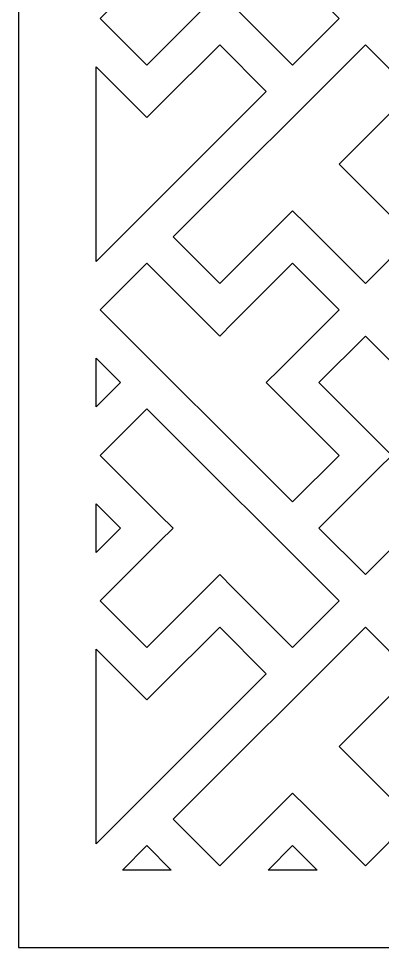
# Model space of a CAD drawing. Header units: centimetres. Extents: x -27.5 to -21.4, y -9.5 to 3.
# Drawn here: x -27.5 to -26.309, y -9.5 to -6.455 of the extents above; entities that cross this region are included whole.
import ezdxf

# ---------------------------------------------------------------- set-up
doc = ezdxf.new("R2010")
doc.units = ezdxf.units.CM
doc.header["$MEASUREMENT"] = 0
doc.layers.add('layer 1', color=7, linetype='Continuous')

msp = doc.modelspace()

# ---------------------------------------------------------------- linework, layer by layer
at = {"layer": 'layer 1', "color": 7}
for points, knots in [([(-27.5, -3.4105), (-27.5, -3.4105), (-21.4105, -3.4105), (-21.4105, -3.4105), (-21.4105, -3.4105), (-21.4105, -3.4105), (-21.4105, -9.5), (-21.4105, -9.5), (-21.4105, -9.5), (-21.4105, -9.5), (-27.5, -9.5), (-27.5, -9.5), (-27.5, -9.5), (-27.5, -9.5), (-27.5, -3.4105), (-27.5, -3.4105)], [0, 0, 0, 0, 0.2, 0.2, 0.2, 0.2, 0.4, 0.4, 0.4, 0.4, 0.6, 0.6, 0.6, 0.6, 1, 1, 1, 1]), ([(-26.45032, -6.45525), (-26.45032, -6.45525), (-27.08007, -5.8255), (-27.08007, -5.8255), (-27.08007, -5.8255), (-27.08007, -5.8255), (-27.23258, -5.97801), (-27.23258, -5.97801), (-27.23258, -5.97801), (-27.23258, -5.97801), (-27.03702, -6.17357), (-27.03702, -6.17357), (-27.03702, -6.17357), (-27.03702, -6.17357), (-26.99396, -6.21663), (-26.99396, -6.21663), (-26.99396, -6.21663), (-26.99396, -6.21663), (-27.03702, -6.25968), (-27.03702, -6.25968), (-27.03702, -6.25968), (-27.03702, -6.25968), (-27.23258, -6.45525), (-27.23258, -6.45525), (-27.23258, -6.45525), (-27.23258, -6.45525), (-27.23258, -6.45525), (-27.23258, -6.45525), (-27.23258, -6.45525), (-27.23258, -6.45525), (-27.08007, -6.60776), (-27.08007, -6.60776), (-27.08007, -6.60776), (-27.08007, -6.60776), (-26.88451, -6.41219), (-26.88451, -6.41219), (-26.88451, -6.41219), (-26.88451, -6.41219), (-26.84145, -6.36914), (-26.84145, -6.36914), (-26.84145, -6.36914), (-26.84145, -6.36914), (-26.7984, -6.41219), (-26.7984, -6.41219), (-26.7984, -6.41219), (-26.7984, -6.41219), (-26.60283, -6.60776), (-26.60283, -6.60776), (-26.60283, -6.60776), (-26.60283, -6.60776), (-26.45032, -6.45525), (-26.45032, -6.45525)], [0, 0, 0, 0, 0.0714286, 0.0714286, 0.0714286, 0.0714286, 0.1428571, 0.1428571, 0.1428571, 0.1428571, 0.2142857, 0.2142857, 0.2142857, 0.2142857, 0.2857143, 0.2857143, 0.2857143, 0.2857143, 0.3571429, 0.3571429, 0.3571429, 0.3571429, 0.4285714, 0.4285714, 0.4285714, 0.4285714, 0.5, 0.5, 0.5, 0.5, 0.5714286, 0.5714286, 0.5714286, 0.5714286, 0.6428571, 0.6428571, 0.6428571, 0.6428571, 0.7142857, 0.7142857, 0.7142857, 0.7142857, 0.7857143, 0.7857143, 0.7857143, 0.7857143, 0.8571429, 0.8571429, 0.8571429, 0.8571429, 1, 1, 1, 1]), ([(-27.24627, -7.2512), (-27.24627, -7.2512), (-26.68894, -6.69387), (-26.68894, -6.69387), (-26.68894, -6.69387), (-26.68894, -6.69387), (-26.84145, -6.54136), (-26.84145, -6.54136), (-26.84145, -6.54136), (-26.84145, -6.54136), (-27.03702, -6.73693), (-27.03702, -6.73693), (-27.03702, -6.73693), (-27.03702, -6.73693), (-27.08007, -6.77998), (-27.08007, -6.77998), (-27.08007, -6.77998), (-27.08007, -6.77998), (-27.12313, -6.73693), (-27.12313, -6.73693), (-27.12313, -6.73693), (-27.12313, -6.73693), (-27.24627, -6.61378), (-27.24627, -6.61378), (-27.24627, -6.61378), (-27.24627, -6.83891), (-27.24627, -7.02607), (-27.24627, -7.2512)], [0, 0, 0, 0, 0.125, 0.125, 0.125, 0.125, 0.25, 0.25, 0.25, 0.25, 0.375, 0.375, 0.375, 0.375, 0.5, 0.5, 0.5, 0.5, 0.625, 0.625, 0.625, 0.625, 0.75, 0.75, 0.75, 0.75, 1, 1, 1, 1]), ([(-26.36421, -6.54136), (-26.36421, -6.54136), (-26.99396, -7.17111), (-26.99396, -7.17111), (-26.99396, -7.17111), (-26.99396, -7.17111), (-26.84145, -7.32362), (-26.84145, -7.32362), (-26.84145, -7.32362), (-26.84145, -7.32362), (-26.64589, -7.12805), (-26.64589, -7.12805), (-26.64589, -7.12805), (-26.64589, -7.12805), (-26.60283, -7.085), (-26.60283, -7.085), (-26.60283, -7.085), (-26.60283, -7.085), (-26.55978, -7.12805), (-26.55978, -7.12805), (-26.55978, -7.12805), (-26.55978, -7.12805), (-26.36421, -7.32362), (-26.36421, -7.32362), (-26.36421, -7.32362), (-26.36421, -7.32362), (-26.2117, -7.17111), (-26.2117, -7.17111), (-26.2117, -7.17111), (-26.2117, -7.17111), (-26.40727, -6.97555), (-26.40727, -6.97555), (-26.40727, -6.97555), (-26.40727, -6.97555), (-26.45032, -6.93249), (-26.45032, -6.93249), (-26.45032, -6.93249), (-26.45032, -6.93249), (-26.40727, -6.88943), (-26.40727, -6.88943), (-26.40727, -6.88943), (-26.40727, -6.88943), (-26.2117, -6.69387), (-26.2117, -6.69387), (-26.2117, -6.69387), (-26.2117, -6.69387), (-26.36421, -6.54136), (-26.36421, -6.54136)], [0, 0, 0, 0, 0.0769231, 0.0769231, 0.0769231, 0.0769231, 0.1538462, 0.1538462, 0.1538462, 0.1538462, 0.2307692, 0.2307692, 0.2307692, 0.2307692, 0.3076923, 0.3076923, 0.3076923, 0.3076923, 0.3846154, 0.3846154, 0.3846154, 0.3846154, 0.4615385, 0.4615385, 0.4615385, 0.4615385, 0.5384615, 0.5384615, 0.5384615, 0.5384615, 0.6153846, 0.6153846, 0.6153846, 0.6153846, 0.6923077, 0.6923077, 0.6923077, 0.6923077, 0.7692308, 0.7692308, 0.7692308, 0.7692308, 0.8461538, 0.8461538, 0.8461538, 0.8461538, 1, 1, 1, 1]), ([(-27.23258, -7.40973), (-27.23258, -7.40973), (-26.60283, -8.03948), (-26.60283, -8.03948), (-26.60283, -8.03948), (-26.60283, -8.03948), (-26.45032, -7.88697), (-26.45032, -7.88697), (-26.45032, -7.88697), (-26.45032, -7.88697), (-26.64589, -7.69141), (-26.64589, -7.69141), (-26.64589, -7.69141), (-26.64589, -7.69141), (-26.68894, -7.64835), (-26.68894, -7.64835), (-26.68894, -7.64835), (-26.68894, -7.64835), (-26.64589, -7.60529), (-26.64589, -7.60529), (-26.64589, -7.60529), (-26.64589, -7.60529), (-26.45032, -7.40973), (-26.45032, -7.40973), (-26.45032, -7.40973), (-26.45032, -7.40973), (-26.60283, -7.25722), (-26.60283, -7.25722), (-26.60283, -7.25722), (-26.60283, -7.25722), (-26.7984, -7.45279), (-26.7984, -7.45279), (-26.7984, -7.45279), (-26.7984, -7.45279), (-26.84145, -7.49584), (-26.84145, -7.49584), (-26.84145, -7.49584), (-26.84145, -7.49584), (-26.88451, -7.45279), (-26.88451, -7.45279), (-26.88451, -7.45279), (-26.88451, -7.45279), (-27.08007, -7.25722), (-27.08007, -7.25722), (-27.08007, -7.25722), (-27.08007, -7.25722), (-27.23258, -7.40973), (-27.23258, -7.40973)], [0, 0, 0, 0, 0.0769231, 0.0769231, 0.0769231, 0.0769231, 0.1538462, 0.1538462, 0.1538462, 0.1538462, 0.2307692, 0.2307692, 0.2307692, 0.2307692, 0.3076923, 0.3076923, 0.3076923, 0.3076923, 0.3846154, 0.3846154, 0.3846154, 0.3846154, 0.4615385, 0.4615385, 0.4615385, 0.4615385, 0.5384615, 0.5384615, 0.5384615, 0.5384615, 0.6153846, 0.6153846, 0.6153846, 0.6153846, 0.6923077, 0.6923077, 0.6923077, 0.6923077, 0.7692308, 0.7692308, 0.7692308, 0.7692308, 0.8461538, 0.8461538, 0.8461538, 0.8461538, 1, 1, 1, 1]), ([(-26.51672, -8.12559), (-26.51672, -8.12559), (-26.36421, -8.2781), (-26.36421, -8.2781), (-26.36421, -8.2781), (-26.36421, -8.2781), (-25.73446, -7.64835), (-25.73446, -7.64835), (-25.73446, -7.64835), (-25.73446, -7.64835), (-25.88697, -7.49584), (-25.88697, -7.49584), (-25.88697, -7.49584), (-25.88697, -7.49584), (-26.08253, -7.69141), (-26.08253, -7.69141), (-26.08253, -7.69141), (-26.08253, -7.69141), (-26.12559, -7.73446), (-26.12559, -7.73446), (-26.12559, -7.73446), (-26.12559, -7.73446), (-26.16865, -7.69141), (-26.16865, -7.69141), (-26.16865, -7.69141), (-26.16865, -7.69141), (-26.36421, -7.49584), (-26.36421, -7.49584), (-26.36421, -7.49584), (-26.36421, -7.49584), (-26.51672, -7.64835), (-26.51672, -7.64835), (-26.51672, -7.64835), (-26.51672, -7.64835), (-26.32116, -7.84392), (-26.32116, -7.84392), (-26.32116, -7.84392), (-26.32116, -7.84392), (-26.2781, -7.88697), (-26.2781, -7.88697), (-26.2781, -7.88697), (-26.2781, -7.88697), (-26.32116, -7.93003), (-26.32116, -7.93003), (-26.32116, -7.93003), (-26.32116, -7.93003), (-26.51672, -8.12559), (-26.51672, -8.12559)], [0, 0, 0, 0, 0.0769231, 0.0769231, 0.0769231, 0.0769231, 0.1538462, 0.1538462, 0.1538462, 0.1538462, 0.2307692, 0.2307692, 0.2307692, 0.2307692, 0.3076923, 0.3076923, 0.3076923, 0.3076923, 0.3846154, 0.3846154, 0.3846154, 0.3846154, 0.4615385, 0.4615385, 0.4615385, 0.4615385, 0.5384615, 0.5384615, 0.5384615, 0.5384615, 0.6153846, 0.6153846, 0.6153846, 0.6153846, 0.6923077, 0.6923077, 0.6923077, 0.6923077, 0.7692308, 0.7692308, 0.7692308, 0.7692308, 0.8461538, 0.8461538, 0.8461538, 0.8461538, 1, 1, 1, 1]), ([(-27.24627, -7.72844), (-27.24627, -7.72844), (-27.16618, -7.64835), (-27.16618, -7.64835), (-27.16618, -7.64835), (-27.16618, -7.64835), (-27.24627, -7.56826), (-27.24627, -7.56826), (-27.24627, -7.56826), (-27.24627, -7.56826), (-27.24627, -7.72844), (-27.24627, -7.72844)], [0, 0, 0, 0, 0.25, 0.25, 0.25, 0.25, 0.5, 0.5, 0.5, 0.5, 1, 1, 1, 1]), ([(-26.45032, -8.36421), (-26.45032, -8.36421), (-27.08007, -7.73446), (-27.08007, -7.73446), (-27.08007, -7.73446), (-27.08007, -7.73446), (-27.23258, -7.88697), (-27.23258, -7.88697), (-27.23258, -7.88697), (-27.23258, -7.88697), (-27.03702, -8.08254), (-27.03702, -8.08254), (-27.03702, -8.08254), (-27.03702, -8.08254), (-26.99396, -8.12559), (-26.99396, -8.12559), (-26.99396, -8.12559), (-26.99396, -8.12559), (-27.03702, -8.16865), (-27.03702, -8.16865), (-27.03702, -8.16865), (-27.03702, -8.16865), (-27.23258, -8.36421), (-27.23258, -8.36421), (-27.23258, -8.36421), (-27.23258, -8.36421), (-27.23258, -8.36421), (-27.23258, -8.36421), (-27.23258, -8.36421), (-27.23258, -8.36421), (-27.08007, -8.51672), (-27.08007, -8.51672), (-27.08007, -8.51672), (-27.08007, -8.51672), (-26.88451, -8.32116), (-26.88451, -8.32116), (-26.88451, -8.32116), (-26.88451, -8.32116), (-26.84145, -8.2781), (-26.84145, -8.2781), (-26.84145, -8.2781), (-26.84145, -8.2781), (-26.7984, -8.32116), (-26.7984, -8.32116), (-26.7984, -8.32116), (-26.7984, -8.32116), (-26.60283, -8.51672), (-26.60283, -8.51672), (-26.60283, -8.51672), (-26.60283, -8.51672), (-26.45032, -8.36421), (-26.45032, -8.36421)], [0, 0, 0, 0, 0.0714286, 0.0714286, 0.0714286, 0.0714286, 0.1428571, 0.1428571, 0.1428571, 0.1428571, 0.2142857, 0.2142857, 0.2142857, 0.2142857, 0.2857143, 0.2857143, 0.2857143, 0.2857143, 0.3571429, 0.3571429, 0.3571429, 0.3571429, 0.4285714, 0.4285714, 0.4285714, 0.4285714, 0.5, 0.5, 0.5, 0.5, 0.5714286, 0.5714286, 0.5714286, 0.5714286, 0.6428571, 0.6428571, 0.6428571, 0.6428571, 0.7142857, 0.7142857, 0.7142857, 0.7142857, 0.7857143, 0.7857143, 0.7857143, 0.7857143, 0.8571429, 0.8571429, 0.8571429, 0.8571429, 1, 1, 1, 1]), ([(-27.24627, -8.20568), (-27.24627, -8.20568), (-27.16618, -8.12559), (-27.16618, -8.12559), (-27.16618, -8.12559), (-27.16618, -8.12559), (-27.24627, -8.0455), (-27.24627, -8.0455), (-27.24627, -8.0455), (-27.24627, -8.0455), (-27.24627, -8.20568), (-27.24627, -8.20568)], [0, 0, 0, 0, 0.25, 0.25, 0.25, 0.25, 0.5, 0.5, 0.5, 0.5, 1, 1, 1, 1]), ([(-27.24627, -9.16016), (-27.24627, -9.16016), (-26.68894, -8.60283), (-26.68894, -8.60283), (-26.68894, -8.60283), (-26.68894, -8.60283), (-26.84145, -8.45032), (-26.84145, -8.45032), (-26.84145, -8.45032), (-26.84145, -8.45032), (-27.03702, -8.64589), (-27.03702, -8.64589), (-27.03702, -8.64589), (-27.03702, -8.64589), (-27.08007, -8.68894), (-27.08007, -8.68894), (-27.08007, -8.68894), (-27.08007, -8.68894), (-27.12313, -8.64589), (-27.12313, -8.64589), (-27.12313, -8.64589), (-27.12313, -8.64589), (-27.24627, -8.52274), (-27.24627, -8.52274), (-27.24627, -8.52274), (-27.24627, -8.74787), (-27.24627, -8.93503), (-27.24627, -9.16016)], [0, 0, 0, 0, 0.125, 0.125, 0.125, 0.125, 0.25, 0.25, 0.25, 0.25, 0.375, 0.375, 0.375, 0.375, 0.5, 0.5, 0.5, 0.5, 0.625, 0.625, 0.625, 0.625, 0.75, 0.75, 0.75, 0.75, 1, 1, 1, 1]), ([(-26.36421, -8.45032), (-26.36421, -8.45032), (-26.99396, -9.08007), (-26.99396, -9.08007), (-26.99396, -9.08007), (-26.99396, -9.08007), (-26.84145, -9.23258), (-26.84145, -9.23258), (-26.84145, -9.23258), (-26.84145, -9.23258), (-26.64589, -9.03702), (-26.64589, -9.03702), (-26.64589, -9.03702), (-26.64589, -9.03702), (-26.60283, -8.99396), (-26.60283, -8.99396), (-26.60283, -8.99396), (-26.60283, -8.99396), (-26.55978, -9.03702), (-26.55978, -9.03702), (-26.55978, -9.03702), (-26.55978, -9.03702), (-26.36421, -9.23258), (-26.36421, -9.23258), (-26.36421, -9.23258), (-26.36421, -9.23258), (-26.2117, -9.08007), (-26.2117, -9.08007), (-26.2117, -9.08007), (-26.2117, -9.08007), (-26.40727, -8.88451), (-26.40727, -8.88451), (-26.40727, -8.88451), (-26.40727, -8.88451), (-26.45032, -8.84145), (-26.45032, -8.84145), (-26.45032, -8.84145), (-26.45032, -8.84145), (-26.40727, -8.7984), (-26.40727, -8.7984), (-26.40727, -8.7984), (-26.40727, -8.7984), (-26.2117, -8.60283), (-26.2117, -8.60283), (-26.2117, -8.60283), (-26.2117, -8.60283), (-26.36421, -8.45032), (-26.36421, -8.45032), (-26.36421, -8.45032), (-26.36421, -8.45032), (-26.36421, -8.45032), (-26.36421, -8.45032)], [0, 0, 0, 0, 0.0714286, 0.0714286, 0.0714286, 0.0714286, 0.1428571, 0.1428571, 0.1428571, 0.1428571, 0.2142857, 0.2142857, 0.2142857, 0.2142857, 0.2857143, 0.2857143, 0.2857143, 0.2857143, 0.3571429, 0.3571429, 0.3571429, 0.3571429, 0.4285714, 0.4285714, 0.4285714, 0.4285714, 0.5, 0.5, 0.5, 0.5, 0.5714286, 0.5714286, 0.5714286, 0.5714286, 0.6428571, 0.6428571, 0.6428571, 0.6428571, 0.7142857, 0.7142857, 0.7142857, 0.7142857, 0.7857143, 0.7857143, 0.7857143, 0.7857143, 0.8571429, 0.8571429, 0.8571429, 0.8571429, 1, 1, 1, 1]), ([(-26.99998, -9.24627), (-26.99998, -9.24627), (-27.08007, -9.16618), (-27.08007, -9.16618), (-27.08007, -9.16618), (-27.08007, -9.16618), (-27.16016, -9.24627), (-27.16016, -9.24627), (-27.16016, -9.24627), (-27.16016, -9.24627), (-26.99998, -9.24627), (-26.99998, -9.24627)], [0, 0, 0, 0, 0.25, 0.25, 0.25, 0.25, 0.5, 0.5, 0.5, 0.5, 1, 1, 1, 1]), ([(-26.52274, -9.24627), (-26.52274, -9.24627), (-26.60283, -9.16618), (-26.60283, -9.16618), (-26.60283, -9.16618), (-26.60283, -9.16618), (-26.68292, -9.24627), (-26.68292, -9.24627), (-26.68292, -9.24627), (-26.68292, -9.24627), (-26.52274, -9.24627), (-26.52274, -9.24627)], [0, 0, 0, 0, 0.25, 0.25, 0.25, 0.25, 0.5, 0.5, 0.5, 0.5, 1, 1, 1, 1])]:
    msp.add_open_spline(points, degree=3, knots=knots, dxfattribs=at)
at = {"layer": 'layer 1', "color": 250, "lineweight": 9}
for points, knots in [([(-27.5, -3.4105), (-27.5, -3.4105), (-21.4105, -3.4105), (-21.4105, -3.4105), (-21.4105, -3.4105), (-21.4105, -3.4105), (-21.4105, -9.5), (-21.4105, -9.5), (-21.4105, -9.5), (-21.4105, -9.5), (-27.5, -9.5), (-27.5, -9.5), (-27.5, -9.5), (-27.5, -9.5), (-27.5, -3.4105), (-27.5, -3.4105)], [0, 0, 0, 0, 0.2, 0.2, 0.2, 0.2, 0.4, 0.4, 0.4, 0.4, 0.6, 0.6, 0.6, 0.6, 1, 1, 1, 1]), ([(-26.45032, -6.45525), (-26.45032, -6.45525), (-27.08007, -5.8255), (-27.08007, -5.8255), (-27.08007, -5.8255), (-27.08007, -5.8255), (-27.23258, -5.97801), (-27.23258, -5.97801), (-27.23258, -5.97801), (-27.23258, -5.97801), (-27.03702, -6.17357), (-27.03702, -6.17357), (-27.03702, -6.17357), (-27.03702, -6.17357), (-26.99396, -6.21663), (-26.99396, -6.21663), (-26.99396, -6.21663), (-26.99396, -6.21663), (-27.03702, -6.25968), (-27.03702, -6.25968), (-27.03702, -6.25968), (-27.03702, -6.25968), (-27.23258, -6.45525), (-27.23258, -6.45525), (-27.23258, -6.45525), (-27.23258, -6.45525), (-27.23258, -6.45525), (-27.23258, -6.45525), (-27.23258, -6.45525), (-27.23258, -6.45525), (-27.08007, -6.60776), (-27.08007, -6.60776), (-27.08007, -6.60776), (-27.08007, -6.60776), (-26.88451, -6.41219), (-26.88451, -6.41219), (-26.88451, -6.41219), (-26.88451, -6.41219), (-26.84145, -6.36914), (-26.84145, -6.36914), (-26.84145, -6.36914), (-26.84145, -6.36914), (-26.7984, -6.41219), (-26.7984, -6.41219), (-26.7984, -6.41219), (-26.7984, -6.41219), (-26.60283, -6.60776), (-26.60283, -6.60776), (-26.60283, -6.60776), (-26.60283, -6.60776), (-26.45032, -6.45525), (-26.45032, -6.45525)], [0, 0, 0, 0, 0.0714286, 0.0714286, 0.0714286, 0.0714286, 0.1428571, 0.1428571, 0.1428571, 0.1428571, 0.2142857, 0.2142857, 0.2142857, 0.2142857, 0.2857143, 0.2857143, 0.2857143, 0.2857143, 0.3571429, 0.3571429, 0.3571429, 0.3571429, 0.4285714, 0.4285714, 0.4285714, 0.4285714, 0.5, 0.5, 0.5, 0.5, 0.5714286, 0.5714286, 0.5714286, 0.5714286, 0.6428571, 0.6428571, 0.6428571, 0.6428571, 0.7142857, 0.7142857, 0.7142857, 0.7142857, 0.7857143, 0.7857143, 0.7857143, 0.7857143, 0.8571429, 0.8571429, 0.8571429, 0.8571429, 1, 1, 1, 1]), ([(-27.24627, -7.2512), (-27.24627, -7.2512), (-26.68894, -6.69387), (-26.68894, -6.69387), (-26.68894, -6.69387), (-26.68894, -6.69387), (-26.84145, -6.54136), (-26.84145, -6.54136), (-26.84145, -6.54136), (-26.84145, -6.54136), (-27.03702, -6.73693), (-27.03702, -6.73693), (-27.03702, -6.73693), (-27.03702, -6.73693), (-27.08007, -6.77998), (-27.08007, -6.77998), (-27.08007, -6.77998), (-27.08007, -6.77998), (-27.12313, -6.73693), (-27.12313, -6.73693), (-27.12313, -6.73693), (-27.12313, -6.73693), (-27.24627, -6.61378), (-27.24627, -6.61378), (-27.24627, -6.61378), (-27.24627, -6.83891), (-27.24627, -7.02607), (-27.24627, -7.2512)], [0, 0, 0, 0, 0.125, 0.125, 0.125, 0.125, 0.25, 0.25, 0.25, 0.25, 0.375, 0.375, 0.375, 0.375, 0.5, 0.5, 0.5, 0.5, 0.625, 0.625, 0.625, 0.625, 0.75, 0.75, 0.75, 0.75, 1, 1, 1, 1]), ([(-26.36421, -6.54136), (-26.36421, -6.54136), (-26.99396, -7.17111), (-26.99396, -7.17111), (-26.99396, -7.17111), (-26.99396, -7.17111), (-26.84145, -7.32362), (-26.84145, -7.32362), (-26.84145, -7.32362), (-26.84145, -7.32362), (-26.64589, -7.12805), (-26.64589, -7.12805), (-26.64589, -7.12805), (-26.64589, -7.12805), (-26.60283, -7.085), (-26.60283, -7.085), (-26.60283, -7.085), (-26.60283, -7.085), (-26.55978, -7.12805), (-26.55978, -7.12805), (-26.55978, -7.12805), (-26.55978, -7.12805), (-26.36421, -7.32362), (-26.36421, -7.32362), (-26.36421, -7.32362), (-26.36421, -7.32362), (-26.2117, -7.17111), (-26.2117, -7.17111), (-26.2117, -7.17111), (-26.2117, -7.17111), (-26.40727, -6.97555), (-26.40727, -6.97555), (-26.40727, -6.97555), (-26.40727, -6.97555), (-26.45032, -6.93249), (-26.45032, -6.93249), (-26.45032, -6.93249), (-26.45032, -6.93249), (-26.40727, -6.88943), (-26.40727, -6.88943), (-26.40727, -6.88943), (-26.40727, -6.88943), (-26.2117, -6.69387), (-26.2117, -6.69387), (-26.2117, -6.69387), (-26.2117, -6.69387), (-26.36421, -6.54136), (-26.36421, -6.54136)], [0, 0, 0, 0, 0.0769231, 0.0769231, 0.0769231, 0.0769231, 0.1538462, 0.1538462, 0.1538462, 0.1538462, 0.2307692, 0.2307692, 0.2307692, 0.2307692, 0.3076923, 0.3076923, 0.3076923, 0.3076923, 0.3846154, 0.3846154, 0.3846154, 0.3846154, 0.4615385, 0.4615385, 0.4615385, 0.4615385, 0.5384615, 0.5384615, 0.5384615, 0.5384615, 0.6153846, 0.6153846, 0.6153846, 0.6153846, 0.6923077, 0.6923077, 0.6923077, 0.6923077, 0.7692308, 0.7692308, 0.7692308, 0.7692308, 0.8461538, 0.8461538, 0.8461538, 0.8461538, 1, 1, 1, 1]), ([(-27.23258, -7.40973), (-27.23258, -7.40973), (-26.60283, -8.03948), (-26.60283, -8.03948), (-26.60283, -8.03948), (-26.60283, -8.03948), (-26.45032, -7.88697), (-26.45032, -7.88697), (-26.45032, -7.88697), (-26.45032, -7.88697), (-26.64589, -7.69141), (-26.64589, -7.69141), (-26.64589, -7.69141), (-26.64589, -7.69141), (-26.68894, -7.64835), (-26.68894, -7.64835), (-26.68894, -7.64835), (-26.68894, -7.64835), (-26.64589, -7.60529), (-26.64589, -7.60529), (-26.64589, -7.60529), (-26.64589, -7.60529), (-26.45032, -7.40973), (-26.45032, -7.40973), (-26.45032, -7.40973), (-26.45032, -7.40973), (-26.60283, -7.25722), (-26.60283, -7.25722), (-26.60283, -7.25722), (-26.60283, -7.25722), (-26.7984, -7.45279), (-26.7984, -7.45279), (-26.7984, -7.45279), (-26.7984, -7.45279), (-26.84145, -7.49584), (-26.84145, -7.49584), (-26.84145, -7.49584), (-26.84145, -7.49584), (-26.88451, -7.45279), (-26.88451, -7.45279), (-26.88451, -7.45279), (-26.88451, -7.45279), (-27.08007, -7.25722), (-27.08007, -7.25722), (-27.08007, -7.25722), (-27.08007, -7.25722), (-27.23258, -7.40973), (-27.23258, -7.40973)], [0, 0, 0, 0, 0.0769231, 0.0769231, 0.0769231, 0.0769231, 0.1538462, 0.1538462, 0.1538462, 0.1538462, 0.2307692, 0.2307692, 0.2307692, 0.2307692, 0.3076923, 0.3076923, 0.3076923, 0.3076923, 0.3846154, 0.3846154, 0.3846154, 0.3846154, 0.4615385, 0.4615385, 0.4615385, 0.4615385, 0.5384615, 0.5384615, 0.5384615, 0.5384615, 0.6153846, 0.6153846, 0.6153846, 0.6153846, 0.6923077, 0.6923077, 0.6923077, 0.6923077, 0.7692308, 0.7692308, 0.7692308, 0.7692308, 0.8461538, 0.8461538, 0.8461538, 0.8461538, 1, 1, 1, 1]), ([(-26.51672, -8.12559), (-26.51672, -8.12559), (-26.36421, -8.2781), (-26.36421, -8.2781), (-26.36421, -8.2781), (-26.36421, -8.2781), (-25.73446, -7.64835), (-25.73446, -7.64835), (-25.73446, -7.64835), (-25.73446, -7.64835), (-25.88697, -7.49584), (-25.88697, -7.49584), (-25.88697, -7.49584), (-25.88697, -7.49584), (-26.08253, -7.69141), (-26.08253, -7.69141), (-26.08253, -7.69141), (-26.08253, -7.69141), (-26.12559, -7.73446), (-26.12559, -7.73446), (-26.12559, -7.73446), (-26.12559, -7.73446), (-26.16865, -7.69141), (-26.16865, -7.69141), (-26.16865, -7.69141), (-26.16865, -7.69141), (-26.36421, -7.49584), (-26.36421, -7.49584), (-26.36421, -7.49584), (-26.36421, -7.49584), (-26.51672, -7.64835), (-26.51672, -7.64835), (-26.51672, -7.64835), (-26.51672, -7.64835), (-26.32116, -7.84392), (-26.32116, -7.84392), (-26.32116, -7.84392), (-26.32116, -7.84392), (-26.2781, -7.88697), (-26.2781, -7.88697), (-26.2781, -7.88697), (-26.2781, -7.88697), (-26.32116, -7.93003), (-26.32116, -7.93003), (-26.32116, -7.93003), (-26.32116, -7.93003), (-26.51672, -8.12559), (-26.51672, -8.12559)], [0, 0, 0, 0, 0.0769231, 0.0769231, 0.0769231, 0.0769231, 0.1538462, 0.1538462, 0.1538462, 0.1538462, 0.2307692, 0.2307692, 0.2307692, 0.2307692, 0.3076923, 0.3076923, 0.3076923, 0.3076923, 0.3846154, 0.3846154, 0.3846154, 0.3846154, 0.4615385, 0.4615385, 0.4615385, 0.4615385, 0.5384615, 0.5384615, 0.5384615, 0.5384615, 0.6153846, 0.6153846, 0.6153846, 0.6153846, 0.6923077, 0.6923077, 0.6923077, 0.6923077, 0.7692308, 0.7692308, 0.7692308, 0.7692308, 0.8461538, 0.8461538, 0.8461538, 0.8461538, 1, 1, 1, 1]), ([(-27.24627, -7.72844), (-27.24627, -7.72844), (-27.16618, -7.64835), (-27.16618, -7.64835), (-27.16618, -7.64835), (-27.16618, -7.64835), (-27.24627, -7.56826), (-27.24627, -7.56826), (-27.24627, -7.56826), (-27.24627, -7.56826), (-27.24627, -7.72844), (-27.24627, -7.72844)], [0, 0, 0, 0, 0.25, 0.25, 0.25, 0.25, 0.5, 0.5, 0.5, 0.5, 1, 1, 1, 1]), ([(-26.45032, -8.36421), (-26.45032, -8.36421), (-27.08007, -7.73446), (-27.08007, -7.73446), (-27.08007, -7.73446), (-27.08007, -7.73446), (-27.23258, -7.88697), (-27.23258, -7.88697), (-27.23258, -7.88697), (-27.23258, -7.88697), (-27.03702, -8.08254), (-27.03702, -8.08254), (-27.03702, -8.08254), (-27.03702, -8.08254), (-26.99396, -8.12559), (-26.99396, -8.12559), (-26.99396, -8.12559), (-26.99396, -8.12559), (-27.03702, -8.16865), (-27.03702, -8.16865), (-27.03702, -8.16865), (-27.03702, -8.16865), (-27.23258, -8.36421), (-27.23258, -8.36421), (-27.23258, -8.36421), (-27.23258, -8.36421), (-27.23258, -8.36421), (-27.23258, -8.36421), (-27.23258, -8.36421), (-27.23258, -8.36421), (-27.08007, -8.51672), (-27.08007, -8.51672), (-27.08007, -8.51672), (-27.08007, -8.51672), (-26.88451, -8.32116), (-26.88451, -8.32116), (-26.88451, -8.32116), (-26.88451, -8.32116), (-26.84145, -8.2781), (-26.84145, -8.2781), (-26.84145, -8.2781), (-26.84145, -8.2781), (-26.7984, -8.32116), (-26.7984, -8.32116), (-26.7984, -8.32116), (-26.7984, -8.32116), (-26.60283, -8.51672), (-26.60283, -8.51672), (-26.60283, -8.51672), (-26.60283, -8.51672), (-26.45032, -8.36421), (-26.45032, -8.36421)], [0, 0, 0, 0, 0.0714286, 0.0714286, 0.0714286, 0.0714286, 0.1428571, 0.1428571, 0.1428571, 0.1428571, 0.2142857, 0.2142857, 0.2142857, 0.2142857, 0.2857143, 0.2857143, 0.2857143, 0.2857143, 0.3571429, 0.3571429, 0.3571429, 0.3571429, 0.4285714, 0.4285714, 0.4285714, 0.4285714, 0.5, 0.5, 0.5, 0.5, 0.5714286, 0.5714286, 0.5714286, 0.5714286, 0.6428571, 0.6428571, 0.6428571, 0.6428571, 0.7142857, 0.7142857, 0.7142857, 0.7142857, 0.7857143, 0.7857143, 0.7857143, 0.7857143, 0.8571429, 0.8571429, 0.8571429, 0.8571429, 1, 1, 1, 1]), ([(-27.24627, -8.20568), (-27.24627, -8.20568), (-27.16618, -8.12559), (-27.16618, -8.12559), (-27.16618, -8.12559), (-27.16618, -8.12559), (-27.24627, -8.0455), (-27.24627, -8.0455), (-27.24627, -8.0455), (-27.24627, -8.0455), (-27.24627, -8.20568), (-27.24627, -8.20568)], [0, 0, 0, 0, 0.25, 0.25, 0.25, 0.25, 0.5, 0.5, 0.5, 0.5, 1, 1, 1, 1]), ([(-27.24627, -9.16016), (-27.24627, -9.16016), (-26.68894, -8.60283), (-26.68894, -8.60283), (-26.68894, -8.60283), (-26.68894, -8.60283), (-26.84145, -8.45032), (-26.84145, -8.45032), (-26.84145, -8.45032), (-26.84145, -8.45032), (-27.03702, -8.64589), (-27.03702, -8.64589), (-27.03702, -8.64589), (-27.03702, -8.64589), (-27.08007, -8.68894), (-27.08007, -8.68894), (-27.08007, -8.68894), (-27.08007, -8.68894), (-27.12313, -8.64589), (-27.12313, -8.64589), (-27.12313, -8.64589), (-27.12313, -8.64589), (-27.24627, -8.52274), (-27.24627, -8.52274), (-27.24627, -8.52274), (-27.24627, -8.74787), (-27.24627, -8.93503), (-27.24627, -9.16016)], [0, 0, 0, 0, 0.125, 0.125, 0.125, 0.125, 0.25, 0.25, 0.25, 0.25, 0.375, 0.375, 0.375, 0.375, 0.5, 0.5, 0.5, 0.5, 0.625, 0.625, 0.625, 0.625, 0.75, 0.75, 0.75, 0.75, 1, 1, 1, 1]), ([(-26.36421, -8.45032), (-26.36421, -8.45032), (-26.99396, -9.08007), (-26.99396, -9.08007), (-26.99396, -9.08007), (-26.99396, -9.08007), (-26.84145, -9.23258), (-26.84145, -9.23258), (-26.84145, -9.23258), (-26.84145, -9.23258), (-26.64589, -9.03702), (-26.64589, -9.03702), (-26.64589, -9.03702), (-26.64589, -9.03702), (-26.60283, -8.99396), (-26.60283, -8.99396), (-26.60283, -8.99396), (-26.60283, -8.99396), (-26.55978, -9.03702), (-26.55978, -9.03702), (-26.55978, -9.03702), (-26.55978, -9.03702), (-26.36421, -9.23258), (-26.36421, -9.23258), (-26.36421, -9.23258), (-26.36421, -9.23258), (-26.2117, -9.08007), (-26.2117, -9.08007), (-26.2117, -9.08007), (-26.2117, -9.08007), (-26.40727, -8.88451), (-26.40727, -8.88451), (-26.40727, -8.88451), (-26.40727, -8.88451), (-26.45032, -8.84145), (-26.45032, -8.84145), (-26.45032, -8.84145), (-26.45032, -8.84145), (-26.40727, -8.7984), (-26.40727, -8.7984), (-26.40727, -8.7984), (-26.40727, -8.7984), (-26.2117, -8.60283), (-26.2117, -8.60283), (-26.2117, -8.60283), (-26.2117, -8.60283), (-26.36421, -8.45032), (-26.36421, -8.45032), (-26.36421, -8.45032), (-26.36421, -8.45032), (-26.36421, -8.45032), (-26.36421, -8.45032)], [0, 0, 0, 0, 0.0714286, 0.0714286, 0.0714286, 0.0714286, 0.1428571, 0.1428571, 0.1428571, 0.1428571, 0.2142857, 0.2142857, 0.2142857, 0.2142857, 0.2857143, 0.2857143, 0.2857143, 0.2857143, 0.3571429, 0.3571429, 0.3571429, 0.3571429, 0.4285714, 0.4285714, 0.4285714, 0.4285714, 0.5, 0.5, 0.5, 0.5, 0.5714286, 0.5714286, 0.5714286, 0.5714286, 0.6428571, 0.6428571, 0.6428571, 0.6428571, 0.7142857, 0.7142857, 0.7142857, 0.7142857, 0.7857143, 0.7857143, 0.7857143, 0.7857143, 0.8571429, 0.8571429, 0.8571429, 0.8571429, 1, 1, 1, 1]), ([(-26.99998, -9.24627), (-26.99998, -9.24627), (-27.08007, -9.16618), (-27.08007, -9.16618), (-27.08007, -9.16618), (-27.08007, -9.16618), (-27.16016, -9.24627), (-27.16016, -9.24627), (-27.16016, -9.24627), (-27.16016, -9.24627), (-26.99998, -9.24627), (-26.99998, -9.24627)], [0, 0, 0, 0, 0.25, 0.25, 0.25, 0.25, 0.5, 0.5, 0.5, 0.5, 1, 1, 1, 1]), ([(-26.52274, -9.24627), (-26.52274, -9.24627), (-26.60283, -9.16618), (-26.60283, -9.16618), (-26.60283, -9.16618), (-26.60283, -9.16618), (-26.68292, -9.24627), (-26.68292, -9.24627), (-26.68292, -9.24627), (-26.68292, -9.24627), (-26.52274, -9.24627), (-26.52274, -9.24627)], [0, 0, 0, 0, 0.25, 0.25, 0.25, 0.25, 0.5, 0.5, 0.5, 0.5, 1, 1, 1, 1])]:
    msp.add_open_spline(points, degree=3, knots=knots, dxfattribs=at)

doc.saveas('drawing.dxf')
